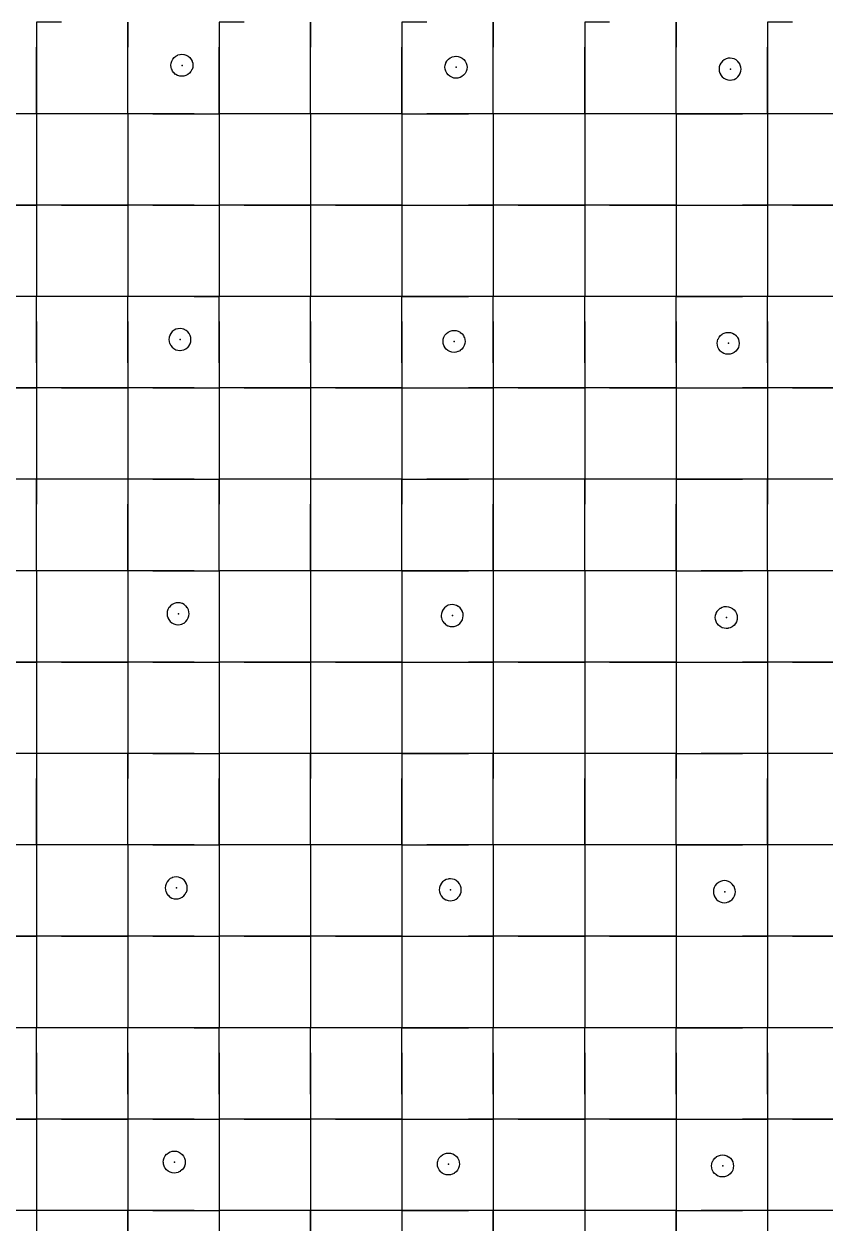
# Model space of a CAD drawing. Header units: metres. Extents: x 0 to 438, y -24 to 612.
# Drawn here: x 79.8 to 158.7, y 79.8 to 197.8 of the extents above; entities that cross this region are included whole.
import ezdxf

# ---------------------------------------------------------------- set-up
doc = ezdxf.new("R2010")
doc.units = ezdxf.units.M
doc.layers.add('LAYER_01_CUT', color=7, linetype='Continuous')
doc.layers.add('LAYER_04_GRID', color=7, linetype='Continuous')

msp = doc.modelspace()

# ---------------------------------------------------------------- linework, layer by layer
at = {"layer": 'LAYER_01_CUT'}
for points in [[(83.46, 198), (81, 198), (81, 191.46), (81, 189), (81, 182.46)], [(81, 198), (81, 195.54)], [(90, 191.46), (90, 198), (90, 195.54)], [(101.46, 198), (99, 198), (99, 191.46), (99, 189), (99, 182.46)], [(99, 198), (99, 195.54)], [(108, 191.46), (108, 198), (108, 195.54)], [(119.46, 198), (117, 198), (117, 191.46), (117, 189), (117, 182.46)], [(117, 198), (117, 195.54)], [(126, 191.46), (126, 198), (126, 195.54)], [(137.46, 198), (135, 198), (135, 191.46), (135, 189), (135, 182.46)], [(135, 198), (135, 195.54)], [(144, 191.46), (144, 198), (144, 195.54)], [(155.46, 198), (153, 198), (153, 191.46), (153, 189), (153, 182.46)], [(153, 198), (153, 195.54)], [(81, 189), (81, 195.54)], [(90, 189), (90, 195.54)], [(95.9, 192.85), (95.72, 192.76), (95.71, 192.75), (95.52, 192.7), (95.51, 192.7), (95.32, 192.68), (95.32, 192.68), (95.12, 192.7), (95.11, 192.7), (94.91, 192.76), (94.9, 192.76), (94.72, 192.86), (94.71, 192.87), (94.55, 193.01), (94.54, 193.01), (94.41, 193.18), (94.41, 193.18), (94.32, 193.37), (94.31, 193.38), (94.26, 193.57), (94.26, 193.58), (94.24, 193.76), (94.24, 193.77), (94.26, 193.97), (94.26, 193.98), (94.32, 194.17), (94.32, 194.18), (94.42, 194.37), (94.43, 194.37), (94.56, 194.54), (94.57, 194.54), (94.74, 194.67), (94.74, 194.68), (94.93, 194.77), (94.94, 194.78), (95.13, 194.83), (95.14, 194.83), (95.32, 194.85), (95.33, 194.85), (95.53, 194.83), (95.54, 194.83), (95.73, 194.77), (95.74, 194.76), (95.93, 194.66), (95.93, 194.66), (96.1, 194.52), (96.1, 194.52), (96.23, 194.35), (96.24, 194.34), (96.33, 194.16), (96.34, 194.15), (96.39, 193.96), (96.39, 193.95), (96.41, 193.76), (96.41, 193.76), (96.39, 193.56), (96.39, 193.55), (96.33, 193.35), (96.32, 193.34), (96.22, 193.16), (96.22, 193.15), (96.08, 192.99), (96.08, 192.98), (95.91, 192.85), (95.9, 192.85)], [(99, 189), (99, 195.54)], [(108, 189), (108, 195.54)], [(117, 189), (117, 195.54)], [(126, 189), (126, 195.54)], [(135, 189), (135, 195.54)], [(144, 189), (144, 195.54)], [(153, 189), (153, 195.54)], [(123.24, 194.16), (123.33, 193.97), (123.34, 193.96), (123.39, 193.77), (123.39, 193.76), (123.41, 193.58), (123.41, 193.57), (123.39, 193.37), (123.39, 193.36), (123.32, 193.17), (123.32, 193.16), (123.22, 192.97), (123.22, 192.97), (123.08, 192.8), (123.08, 192.8), (122.91, 192.67), (122.9, 192.66), (122.72, 192.57), (122.71, 192.57), (122.52, 192.51), (122.51, 192.51), (122.32, 192.49), (122.32, 192.49), (122.12, 192.51), (122.11, 192.51), (121.91, 192.58), (121.9, 192.58), (121.72, 192.68), (121.71, 192.68), (121.55, 192.82), (121.54, 192.82), (121.41, 192.99), (121.41, 193), (121.32, 193.18), (121.31, 193.19), (121.26, 193.38), (121.26, 193.39), (121.24, 193.58), (121.24, 193.58), (121.26, 193.78), (121.26, 193.79), (121.32, 193.99), (121.32, 194), (121.42, 194.18), (121.43, 194.19), (121.56, 194.35), (121.57, 194.36), (121.74, 194.49), (121.74, 194.49), (121.93, 194.58), (121.94, 194.59), (122.13, 194.64), (122.14, 194.64), (122.32, 194.66), (122.33, 194.66), (122.53, 194.64), (122.54, 194.64), (122.73, 194.58), (122.74, 194.58), (122.93, 194.48), (122.93, 194.47), (123.1, 194.34), (123.1, 194.33), (123.23, 194.16), (123.24, 194.16)], [(148.24, 193.39), (148.25, 193.2), (148.26, 193.2), (148.31, 193), (148.31, 193), (148.41, 192.81), (148.41, 192.8), (148.54, 192.64), (148.55, 192.63), (148.71, 192.5), (148.72, 192.49), (148.9, 192.39), (148.91, 192.39), (149.11, 192.33), (149.12, 192.33), (149.31, 192.31), (149.32, 192.31), (149.51, 192.32), (149.52, 192.33), (149.71, 192.38), (149.72, 192.38), (149.9, 192.48), (149.91, 192.48), (150.07, 192.61), (150.08, 192.62), (150.22, 192.78), (150.22, 192.79), (150.32, 192.97), (150.32, 192.98), (150.38, 193.18), (150.38, 193.18), (150.41, 193.38), (150.4, 193.39), (150.39, 193.58), (150.39, 193.59), (150.33, 193.78), (150.33, 193.78), (150.24, 193.97), (150.23, 193.98), (150.1, 194.14), (150.09, 194.15), (149.93, 194.29), (149.92, 194.29), (149.74, 194.39), (149.73, 194.39), (149.54, 194.45), (149.53, 194.45), (149.33, 194.47), (149.32, 194.47), (149.13, 194.46), (149.13, 194.46), (148.94, 194.4), (148.93, 194.4), (148.74, 194.31), (148.74, 194.3), (148.57, 194.17), (148.56, 194.16), (148.43, 194), (148.42, 193.99), (148.32, 193.81), (148.32, 193.8), (148.26, 193.6), (148.26, 193.6), (148.24, 193.4), (148.24, 193.39)], [(90, 189), (90, 191.46)], [(108, 189), (108, 191.46)], [(126, 189), (126, 191.46)], [(144, 189), (144, 191.46)], [(81, 189), (74.46, 189)], [(81, 189), (78.54, 189)], [(83.46, 189), (81, 189)], [(87.54, 189), (81, 189)], [(81, 189), (81, 186.54)], [(90, 189), (83.46, 189)], [(90, 189), (87.54, 189)], [(92.46, 189), (90, 189), (90, 182.46)], [(96.54, 189), (90, 189)], [(90, 189), (90, 186.54)], [(92.46, 189), (99, 189)], [(96.54, 189), (99, 189)], [(101.46, 189), (99, 189)], [(105.54, 189), (99, 189)], [(99, 189), (99, 186.54)], [(108, 189), (101.46, 189)], [(108, 189), (105.54, 189)], [(110.46, 189), (108, 189), (108, 182.46)], [(114.54, 189), (108, 189)], [(108, 189), (108, 186.54)], [(117, 189), (110.46, 189)], [(117, 189), (114.54, 189)], [(117, 189), (117, 186.54)], [(117, 189), (119.46, 189)], [(117, 189), (123.54, 189)], [(126, 189), (119.46, 189)], [(126, 189), (123.54, 189)], [(128.46, 189), (126, 189), (126, 182.46)], [(132.54, 189), (126, 189)], [(126, 189), (126, 186.54)], [(135, 189), (128.46, 189)], [(135, 189), (132.54, 189)], [(137.46, 189), (135, 189)], [(141.54, 189), (135, 189)], [(135, 189), (135, 186.54)], [(144, 189), (137.46, 189)], [(144, 189), (141.54, 189)], [(146.46, 189), (144, 189), (144, 182.46)], [(144, 189), (144, 186.54)], [(144, 189), (150.54, 189)], [(153, 189), (146.46, 189)], [(153, 189), (150.54, 189)], [(155.46, 189), (153, 189)], [(159.54, 189), (153, 189)], [(153, 189), (153, 186.54)], [(162, 189), (155.46, 189)], [(81, 186.54), (81, 180)], [(90, 186.54), (90, 180)], [(99, 186.54), (99, 180)], [(108, 186.54), (108, 180)], [(117, 186.54), (117, 180)], [(126, 186.54), (126, 180)], [(135, 186.54), (135, 180)], [(144, 186.54), (144, 180)], [(153, 186.54), (153, 180)], [(81, 182.46), (81, 180)], [(90, 182.46), (90, 180)], [(99, 182.46), (99, 180)], [(108, 182.46), (108, 180)], [(117, 182.46), (117, 180)], [(126, 182.46), (126, 180)], [(135, 182.46), (135, 180)], [(144, 182.46), (144, 180)], [(153, 182.46), (153, 180)], [(74.46, 180), (81, 180), (81, 173.46)], [(81, 180), (78.54, 180)], [(83.46, 180), (81, 180)], [(87.54, 180), (81, 180)], [(81, 180), (81, 177.54)], [(83.46, 180), (90, 180), (90, 173.46)], [(90, 180), (87.54, 180)], [(92.46, 180), (90, 180)], [(96.54, 180), (90, 180)], [(90, 180), (90, 177.54)], [(92.46, 180), (99, 180), (99, 173.46)], [(96.54, 180), (99, 180)], [(101.46, 180), (99, 180)], [(105.54, 180), (99, 180)], [(99, 180), (99, 177.54)], [(101.46, 180), (108, 180), (108, 173.46)], [(108, 180), (105.54, 180)], [(110.46, 180), (108, 180)], [(114.54, 180), (108, 180)], [(108, 180), (108, 177.54)], [(110.46, 180), (117, 180), (117, 173.46)], [(117, 180), (114.54, 180)], [(117, 180), (117, 177.54)], [(117, 180), (119.46, 180)], [(117, 180), (123.54, 180)], [(119.46, 180), (126, 180), (126, 173.46)], [(126, 180), (123.54, 180)], [(128.46, 180), (126, 180)], [(132.54, 180), (126, 180)], [(126, 180), (126, 177.54)], [(128.46, 180), (135, 180), (135, 173.46)], [(135, 180), (132.54, 180)], [(137.46, 180), (135, 180)], [(141.54, 180), (135, 180)], [(135, 180), (135, 177.54)], [(137.46, 180), (144, 180), (144, 173.46)], [(144, 180), (141.54, 180)], [(144, 180), (144, 177.54)], [(144, 180), (146.46, 180)], [(144, 180), (150.54, 180)], [(146.46, 180), (153, 180), (153, 173.46)], [(153, 180), (150.54, 180)], [(155.46, 180), (153, 180)], [(159.54, 180), (153, 180)], [(153, 180), (153, 177.54)], [(155.46, 180), (162, 180), (162, 173.46)], [(81, 177.54), (81, 171)], [(90, 177.54), (90, 171)], [(99, 177.54), (99, 171)], [(108, 177.54), (108, 171)], [(117, 177.54), (117, 171)], [(126, 177.54), (126, 171)], [(135, 177.54), (135, 171)], [(144, 177.54), (144, 171)], [(153, 177.54), (153, 171)], [(81, 173.46), (81, 171)], [(90, 173.46), (90, 171)], [(99, 173.46), (99, 171)], [(108, 173.46), (108, 171)], [(117, 173.46), (117, 171)], [(126, 173.46), (126, 171)], [(135, 173.46), (135, 171)], [(144, 173.46), (144, 171)], [(153, 173.46), (153, 171)], [(162, 171), (155.46, 171), (153, 171), (146.46, 171), (144, 171), (137.46, 171), (135, 171), (128.46, 171), (126, 171), (119.46, 171), (117, 171), (110.46, 171), (108, 171), (101.46, 171), (99, 171), (92.46, 171), (90, 171), (83.46, 171), (81, 171), (74.46, 171)], [(81, 171), (78.54, 171)], [(87.54, 171), (81, 171)], [(81, 164.46), (81, 171)], [(81, 168.54), (81, 171)], [(90, 171), (87.54, 171)], [(96.54, 171), (90, 171)], [(90, 164.46), (90, 171)], [(90, 168.54), (90, 171)], [(96.54, 171), (99, 171)], [(105.54, 171), (99, 171)], [(99, 164.46), (99, 171)], [(99, 168.54), (99, 171)], [(108, 171), (105.54, 171)], [(114.54, 171), (108, 171)], [(108, 164.46), (108, 171)], [(108, 168.54), (108, 171)], [(117, 171), (114.54, 171)], [(117, 164.46), (117, 171)], [(117, 168.54), (117, 171)], [(117, 171), (123.54, 171)], [(126, 171), (123.54, 171)], [(132.54, 171), (126, 171)], [(126, 164.46), (126, 171)], [(126, 168.54), (126, 171)], [(135, 171), (132.54, 171)], [(141.54, 171), (135, 171)], [(135, 164.46), (135, 171)], [(135, 168.54), (135, 171)], [(144, 171), (141.54, 171)], [(144, 164.46), (144, 171)], [(144, 168.54), (144, 171)], [(144, 171), (150.54, 171)], [(153, 171), (150.54, 171)], [(159.54, 171), (153, 171)], [(153, 164.46), (153, 171)], [(153, 168.54), (153, 171)], [(81, 168.54), (81, 162)], [(90, 168.54), (90, 162)], [(94.13, 166.37), (94.22, 166.18), (94.23, 166.18), (94.36, 166.01), (94.36, 166.01), (94.53, 165.87), (94.53, 165.87), (94.72, 165.76), (94.73, 165.76), (94.92, 165.7), (94.93, 165.7), (95.13, 165.68), (95.14, 165.68), (95.32, 165.7), (95.33, 165.7), (95.52, 165.75), (95.53, 165.76), (95.72, 165.85), (95.72, 165.85), (95.89, 165.98), (95.9, 165.99), (96.03, 166.15), (96.04, 166.16), (96.14, 166.35), (96.14, 166.35), (96.2, 166.55), (96.2, 166.56), (96.22, 166.76), (96.22, 166.76), (96.2, 166.95), (96.2, 166.96), (96.15, 167.15), (96.14, 167.16), (96.05, 167.34), (96.05, 167.35), (95.92, 167.52), (95.91, 167.52), (95.75, 167.66), (95.74, 167.66), (95.56, 167.76), (95.55, 167.77), (95.35, 167.83), (95.34, 167.83), (95.14, 167.85), (95.14, 167.85), (94.95, 167.83), (94.94, 167.83), (94.75, 167.78), (94.74, 167.77), (94.56, 167.68), (94.55, 167.67), (94.38, 167.54), (94.38, 167.54), (94.24, 167.37), (94.24, 167.37), (94.14, 167.18), (94.14, 167.17), (94.07, 166.98), (94.07, 166.97), (94.05, 166.77), (94.05, 166.76), (94.07, 166.58), (94.07, 166.57), (94.12, 166.38), (94.13, 166.37)], [(99, 168.54), (99, 162)], [(108, 168.54), (108, 162)], [(117, 168.54), (117, 162)], [(121.36, 165.82), (121.23, 165.99), (121.22, 166), (121.13, 166.18), (121.12, 166.19), (121.07, 166.38), (121.07, 166.39), (121.05, 166.58), (121.05, 166.59), (121.07, 166.78), (121.07, 166.79), (121.13, 166.99), (121.14, 167), (121.24, 167.18), (121.24, 167.19), (121.38, 167.35), (121.38, 167.36), (121.55, 167.49), (121.56, 167.49), (121.74, 167.59), (121.75, 167.59), (121.94, 167.64), (121.95, 167.64), (122.14, 167.66), (122.14, 167.66), (122.34, 167.64), (122.35, 167.64), (122.55, 167.58), (122.55, 167.58), (122.74, 167.48), (122.75, 167.47), (122.91, 167.34), (122.92, 167.33), (123.05, 167.16), (123.05, 167.16), (123.14, 166.97), (123.15, 166.96), (123.2, 166.77), (123.2, 166.76), (123.22, 166.58), (123.22, 166.57), (123.2, 166.37), (123.2, 166.36), (123.14, 166.17), (123.14, 166.16), (123.04, 165.97), (123.03, 165.97), (122.89, 165.81), (122.89, 165.8), (122.72, 165.67), (122.72, 165.66), (122.53, 165.57), (122.52, 165.57), (122.33, 165.51), (122.32, 165.51), (122.14, 165.49), (122.13, 165.49), (121.93, 165.51), (121.92, 165.52), (121.73, 165.58), (121.72, 165.58), (121.53, 165.68), (121.53, 165.68), (121.36, 165.82), (121.36, 165.82)], [(126, 168.54), (126, 162)], [(135, 168.54), (135, 162)], [(144, 168.54), (144, 162)], [(153, 168.54), (153, 162)], [(148.24, 166.99), (148.24, 167), (148.38, 167.16), (148.38, 167.17), (148.55, 167.3), (148.56, 167.31), (148.74, 167.4), (148.75, 167.4), (148.94, 167.46), (148.95, 167.46), (149.14, 167.47), (149.14, 167.47), (149.34, 167.45), (149.35, 167.45), (149.55, 167.39), (149.55, 167.39), (149.74, 167.29), (149.75, 167.29), (149.91, 167.15), (149.92, 167.14), (150.05, 166.98), (150.05, 166.97), (150.14, 166.79), (150.15, 166.78), (150.2, 166.59), (150.2, 166.58), (150.22, 166.39), (150.22, 166.38), (150.2, 166.19), (150.2, 166.18), (150.14, 165.98), (150.14, 165.97), (150.03, 165.79), (150.03, 165.78), (149.89, 165.62), (149.89, 165.61), (149.72, 165.48), (149.72, 165.48), (149.53, 165.38), (149.52, 165.38), (149.33, 165.33), (149.32, 165.32), (149.14, 165.31), (149.13, 165.31), (148.93, 165.33), (148.92, 165.33), (148.73, 165.39), (148.72, 165.39), (148.53, 165.49), (148.53, 165.5), (148.36, 165.63), (148.36, 165.64), (148.23, 165.8), (148.22, 165.81), (148.13, 166), (148.12, 166), (148.07, 166.2), (148.07, 166.2), (148.05, 166.39), (148.05, 166.4), (148.07, 166.6), (148.07, 166.61), (148.13, 166.8), (148.14, 166.81), (148.24, 166.99)], [(81, 164.46), (81, 162)], [(90, 164.46), (90, 162)], [(99, 164.46), (99, 162)], [(108, 164.46), (108, 162)], [(117, 164.46), (117, 162)], [(126, 164.46), (126, 162)], [(135, 164.46), (135, 162)], [(144, 164.46), (144, 162)], [(153, 164.46), (153, 162)], [(74.46, 162), (81, 162), (81, 155.46)], [(81, 162), (78.54, 162)], [(83.46, 162), (81, 162)], [(87.54, 162), (81, 162)], [(81, 162), (81, 159.54)], [(83.46, 162), (90, 162), (90, 155.46)], [(90, 162), (87.54, 162)], [(92.46, 162), (90, 162)], [(96.54, 162), (90, 162)], [(90, 162), (90, 159.54)], [(92.46, 162), (99, 162), (99, 155.46)], [(96.54, 162), (99, 162)], [(101.46, 162), (99, 162)], [(105.54, 162), (99, 162)], [(99, 162), (99, 159.54)], [(101.46, 162), (108, 162), (108, 155.46)], [(108, 162), (105.54, 162)], [(110.46, 162), (108, 162)], [(114.54, 162), (108, 162)], [(108, 162), (108, 159.54)], [(110.46, 162), (117, 162), (117, 155.46)], [(117, 162), (114.54, 162)], [(117, 162), (117, 159.54)], [(117, 162), (119.46, 162)], [(117, 162), (123.54, 162)], [(119.46, 162), (126, 162), (126, 155.46)], [(126, 162), (123.54, 162)], [(128.46, 162), (126, 162)], [(132.54, 162), (126, 162)], [(126, 162), (126, 159.54)], [(128.46, 162), (135, 162), (135, 155.46)], [(135, 162), (132.54, 162)], [(137.46, 162), (135, 162)], [(141.54, 162), (135, 162)], [(135, 162), (135, 159.54)], [(137.46, 162), (144, 162), (144, 155.46)], [(144, 162), (141.54, 162)], [(144, 162), (144, 159.54)], [(144, 162), (146.46, 162)], [(144, 162), (150.54, 162)], [(146.46, 162), (153, 162), (153, 155.46)], [(153, 162), (150.54, 162)], [(155.46, 162), (153, 162)], [(159.54, 162), (153, 162)], [(153, 162), (153, 159.54)], [(155.46, 162), (162, 162), (162, 155.46)], [(81, 159.54), (81, 153)], [(90, 159.54), (90, 153)], [(99, 159.54), (99, 153)], [(108, 159.54), (108, 153)], [(117, 159.54), (117, 153)], [(126, 159.54), (126, 153)], [(135, 159.54), (135, 153)], [(144, 159.54), (144, 153)], [(153, 159.54), (153, 153)], [(81, 155.46), (81, 153)], [(90, 155.46), (90, 153)], [(99, 155.46), (99, 153)], [(108, 155.46), (108, 153)], [(117, 155.46), (117, 153)], [(126, 155.46), (126, 153)], [(135, 155.46), (135, 153)], [(144, 155.46), (144, 153)], [(153, 155.46), (153, 153)], [(81, 153), (74.46, 153)], [(81, 153), (78.54, 153)], [(81, 146.46), (81, 153), (81, 150.54)], [(83.46, 153), (81, 153)], [(87.54, 153), (81, 153)], [(90, 153), (83.46, 153)], [(90, 153), (87.54, 153)], [(92.46, 153), (90, 153), (90, 146.46), (90, 144), (90, 137.46)], [(96.54, 153), (90, 153)], [(90, 153), (90, 150.54)], [(92.46, 153), (99, 153)], [(96.54, 153), (99, 153)], [(99, 146.46), (99, 153), (99, 150.54)], [(101.46, 153), (99, 153)], [(105.54, 153), (99, 153)], [(108, 153), (101.46, 153)], [(108, 153), (105.54, 153)], [(110.46, 153), (108, 153), (108, 146.46), (108, 144), (108, 137.46)], [(114.54, 153), (108, 153)], [(108, 153), (108, 150.54)], [(117, 153), (110.46, 153)], [(117, 153), (114.54, 153)], [(117, 146.46), (117, 153), (117, 150.54)], [(117, 153), (119.46, 153)], [(117, 153), (123.54, 153)], [(126, 153), (119.46, 153)], [(126, 153), (123.54, 153)], [(128.46, 153), (126, 153), (126, 146.46), (126, 144), (126, 137.46)], [(132.54, 153), (126, 153)], [(126, 153), (126, 150.54)], [(135, 153), (128.46, 153)], [(135, 153), (132.54, 153)], [(135, 146.46), (135, 153), (135, 150.54)], [(137.46, 153), (135, 153)], [(141.54, 153), (135, 153)], [(144, 153), (137.46, 153)], [(144, 153), (141.54, 153)], [(146.46, 153), (144, 153), (144, 146.46), (144, 144), (144, 137.46)], [(144, 153), (144, 150.54)], [(144, 153), (150.54, 153)], [(153, 153), (146.46, 153)], [(153, 153), (150.54, 153)], [(153, 146.46), (153, 153), (153, 150.54)], [(155.46, 153), (153, 153)], [(159.54, 153), (153, 153)], [(162, 153), (155.46, 153)], [(81, 144), (81, 150.54)], [(90, 144), (90, 150.54)], [(99, 144), (99, 150.54)], [(108, 144), (108, 150.54)], [(117, 144), (117, 150.54)], [(126, 144), (126, 150.54)], [(135, 144), (135, 150.54)], [(144, 144), (144, 150.54)], [(153, 144), (153, 150.54)], [(81, 144), (81, 146.46)], [(99, 144), (99, 146.46)], [(117, 144), (117, 146.46)], [(135, 144), (135, 146.46)], [(153, 144), (153, 146.46)], [(81, 144), (74.46, 144)], [(81, 144), (78.54, 144)], [(83.46, 144), (81, 144), (81, 137.46)], [(87.54, 144), (81, 144)], [(81, 144), (81, 141.54)], [(90, 144), (83.46, 144)], [(90, 144), (87.54, 144)], [(92.46, 144), (90, 144)], [(96.54, 144), (90, 144)], [(90, 144), (90, 141.54)], [(92.46, 144), (99, 144)], [(96.54, 144), (99, 144)], [(101.46, 144), (99, 144), (99, 137.46)], [(105.54, 144), (99, 144)], [(99, 144), (99, 141.54)], [(108, 144), (101.46, 144)], [(108, 144), (105.54, 144)], [(110.46, 144), (108, 144)], [(114.54, 144), (108, 144)], [(108, 144), (108, 141.54)], [(117, 144), (110.46, 144)], [(117, 144), (114.54, 144)], [(119.46, 144), (117, 144), (117, 137.46)], [(117, 144), (117, 141.54)], [(117, 144), (123.54, 144)], [(126, 144), (119.46, 144)], [(126, 144), (123.54, 144)], [(128.46, 144), (126, 144)], [(132.54, 144), (126, 144)], [(126, 144), (126, 141.54)], [(135, 144), (128.46, 144)], [(135, 144), (132.54, 144)], [(137.46, 144), (135, 144), (135, 137.46)], [(141.54, 144), (135, 144)], [(135, 144), (135, 141.54)], [(144, 144), (137.46, 144)], [(144, 144), (141.54, 144)], [(144, 144), (144, 141.54)], [(144, 144), (146.46, 144)], [(144, 144), (150.54, 144)], [(153, 144), (146.46, 144)], [(153, 144), (150.54, 144)], [(155.46, 144), (153, 144), (153, 137.46)], [(159.54, 144), (153, 144)], [(153, 144), (153, 141.54)], [(162, 144), (155.46, 144)], [(81, 141.54), (81, 135)], [(90, 141.54), (90, 135)], [(94.94, 138.68), (94.95, 138.68), (95.14, 138.7), (95.15, 138.7), (95.34, 138.75), (95.34, 138.76), (95.53, 138.85), (95.54, 138.85), (95.7, 138.99), (95.71, 138.99), (95.85, 139.15), (95.85, 139.16), (95.95, 139.35), (95.95, 139.35), (96.01, 139.55), (96.01, 139.56), (96.03, 139.76), (96.03, 139.76), (96.02, 139.95), (96.02, 139.96), (95.96, 140.15), (95.96, 140.16), (95.87, 140.34), (95.86, 140.35), (95.73, 140.52), (95.72, 140.52), (95.56, 140.66), (95.55, 140.66), (95.37, 140.76), (95.36, 140.77), (95.16, 140.83), (95.16, 140.83), (94.96, 140.85), (94.95, 140.85), (94.76, 140.83), (94.76, 140.83), (94.56, 140.78), (94.56, 140.77), (94.37, 140.68), (94.36, 140.67), (94.2, 140.54), (94.19, 140.54), (94.06, 140.38), (94.05, 140.37), (93.95, 140.18), (93.95, 140.18), (93.89, 139.98), (93.89, 139.97), (93.87, 139.77), (93.87, 139.76), (93.88, 139.58), (93.89, 139.57), (93.94, 139.38), (93.94, 139.37), (94.04, 139.19), (94.04, 139.18), (94.17, 139.01), (94.18, 139.01), (94.34, 138.87), (94.35, 138.87), (94.53, 138.77), (94.54, 138.76), (94.74, 138.7), (94.74, 138.7), (94.94, 138.68)], [(99, 141.54), (99, 135)], [(108, 141.54), (108, 135)], [(117, 141.54), (117, 135)], [(120.94, 139.18), (121.03, 139), (121.04, 138.99), (121.17, 138.83), (121.18, 138.82), (121.34, 138.68), (121.35, 138.68), (121.53, 138.58), (121.54, 138.58), (121.74, 138.52), (121.74, 138.52), (121.94, 138.49), (121.95, 138.5), (122.14, 138.51), (122.15, 138.51), (122.34, 138.57), (122.34, 138.57), (122.53, 138.66), (122.54, 138.67), (122.7, 138.8), (122.71, 138.81), (122.84, 138.97), (122.85, 138.98), (122.95, 139.16), (122.95, 139.17), (123.01, 139.36), (123.01, 139.37), (123.03, 139.57), (123.03, 139.58), (123.02, 139.77), (123.02, 139.77), (122.96, 139.96), (122.96, 139.97), (122.87, 140.16), (122.86, 140.16), (122.73, 140.33), (122.72, 140.34), (122.56, 140.47), (122.55, 140.48), (122.37, 140.58), (122.36, 140.58), (122.16, 140.64), (122.16, 140.64), (121.96, 140.66), (121.95, 140.66), (121.76, 140.65), (121.75, 140.64), (121.56, 140.59), (121.56, 140.59), (121.37, 140.49), (121.36, 140.49), (121.2, 140.36), (121.19, 140.35), (121.06, 140.19), (121.05, 140.18), (120.95, 140), (120.95, 139.99), (120.89, 139.79), (120.89, 139.78), (120.87, 139.59), (120.87, 139.58), (120.88, 139.39), (120.89, 139.38), (120.94, 139.19), (120.94, 139.18)], [(126, 141.54), (126, 135)], [(135, 141.54), (135, 135)], [(144, 141.54), (144, 135)], [(153, 141.54), (153, 135)], [(149.72, 140.15), (149.73, 140.14), (149.86, 139.98), (149.86, 139.97), (149.96, 139.79), (149.96, 139.78), (150.01, 139.59), (150.02, 139.58), (150.03, 139.39), (150.03, 139.38), (150.01, 139.19), (150.01, 139.18), (149.95, 138.98), (149.95, 138.97), (149.85, 138.79), (149.84, 138.78), (149.71, 138.62), (149.7, 138.61), (149.54, 138.48), (149.53, 138.48), (149.34, 138.38), (149.34, 138.38), (149.14, 138.33), (149.14, 138.32), (148.95, 138.31), (148.94, 138.31), (148.74, 138.33), (148.73, 138.33), (148.54, 138.39), (148.53, 138.39), (148.35, 138.49), (148.34, 138.5), (148.18, 138.63), (148.17, 138.64), (148.04, 138.81), (148.03, 138.81), (147.94, 139), (147.94, 139), (147.88, 139.2), (147.88, 139.2), (147.87, 139.39), (147.87, 139.4), (147.89, 139.6), (147.89, 139.61), (147.95, 139.8), (147.95, 139.81), (148.05, 139.99), (148.05, 140), (148.19, 140.16), (148.2, 140.17), (148.36, 140.3), (148.37, 140.31), (148.55, 140.4), (148.56, 140.4), (148.75, 140.46), (148.76, 140.46), (148.95, 140.47), (148.96, 140.48), (149.16, 140.45), (149.16, 140.45), (149.36, 140.39), (149.37, 140.39), (149.55, 140.29), (149.56, 140.29), (149.72, 140.15)], [(81, 137.46), (81, 135)], [(90, 137.46), (90, 135)], [(99, 137.46), (99, 135)], [(108, 137.46), (108, 135)], [(117, 137.46), (117, 135)], [(126, 137.46), (126, 135)], [(135, 137.46), (135, 135)], [(144, 137.46), (144, 135)], [(153, 137.46), (153, 135)], [(74.46, 135), (81, 135), (81, 128.46)], [(81, 135), (78.54, 135)], [(83.46, 135), (81, 135)], [(87.54, 135), (81, 135)], [(81, 135), (81, 132.54)], [(83.46, 135), (90, 135), (90, 128.46)], [(90, 135), (87.54, 135)], [(92.46, 135), (90, 135)], [(96.54, 135), (90, 135)], [(90, 135), (90, 132.54)], [(92.46, 135), (99, 135), (99, 128.46)], [(96.54, 135), (99, 135)], [(101.46, 135), (99, 135)], [(105.54, 135), (99, 135)], [(99, 135), (99, 132.54)], [(101.46, 135), (108, 135), (108, 128.46)], [(108, 135), (105.54, 135)], [(110.46, 135), (108, 135)], [(114.54, 135), (108, 135)], [(108, 135), (108, 132.54)], [(110.46, 135), (117, 135), (117, 128.46)], [(117, 135), (114.54, 135)], [(117, 135), (117, 132.54)], [(117, 135), (119.46, 135)], [(117, 135), (123.54, 135)], [(119.46, 135), (126, 135), (126, 128.46)], [(126, 135), (123.54, 135)], [(128.46, 135), (126, 135)], [(132.54, 135), (126, 135)], [(126, 135), (126, 132.54)], [(128.46, 135), (135, 135), (135, 128.46)], [(135, 135), (132.54, 135)], [(137.46, 135), (135, 135)], [(141.54, 135), (135, 135)], [(135, 135), (135, 132.54)], [(137.46, 135), (144, 135), (144, 128.46)], [(144, 135), (141.54, 135)], [(144, 135), (144, 132.54)], [(144, 135), (146.46, 135)], [(144, 135), (150.54, 135)], [(146.46, 135), (153, 135), (153, 128.46)], [(153, 135), (150.54, 135)], [(155.46, 135), (153, 135)], [(159.54, 135), (153, 135)], [(153, 135), (153, 132.54)], [(155.46, 135), (162, 135), (162, 128.46)], [(81, 132.54), (81, 126)], [(90, 132.54), (90, 126)], [(99, 132.54), (99, 126)], [(108, 132.54), (108, 126)], [(117, 132.54), (117, 126)], [(126, 132.54), (126, 126)], [(135, 132.54), (135, 126)], [(144, 132.54), (144, 126)], [(153, 132.54), (153, 126)], [(81, 128.46), (81, 126)], [(90, 128.46), (90, 126)], [(99, 128.46), (99, 126)], [(108, 128.46), (108, 126)], [(117, 128.46), (117, 126)], [(126, 128.46), (126, 126)], [(135, 128.46), (135, 126)], [(144, 128.46), (144, 126)], [(153, 128.46), (153, 126)], [(81, 126), (74.46, 126)], [(81, 126), (78.54, 126)], [(83.46, 126), (81, 126), (81, 119.46), (81, 117), (81, 110.46)], [(87.54, 126), (81, 126)], [(81, 126), (81, 123.54)], [(90, 126), (83.46, 126)], [(90, 126), (87.54, 126)], [(90, 119.46), (90, 126), (90, 123.54)], [(92.46, 126), (90, 126)], [(96.54, 126), (90, 126)], [(92.46, 126), (99, 126)], [(96.54, 126), (99, 126)], [(101.46, 126), (99, 126), (99, 119.46), (99, 117), (99, 110.46)], [(105.54, 126), (99, 126)], [(99, 126), (99, 123.54)], [(108, 126), (101.46, 126)], [(108, 126), (105.54, 126)], [(108, 119.46), (108, 126), (108, 123.54)], [(110.46, 126), (108, 126)], [(114.54, 126), (108, 126)], [(117, 126), (110.46, 126)], [(117, 126), (114.54, 126)], [(119.46, 126), (117, 126), (117, 119.46), (117, 117), (117, 110.46)], [(117, 126), (117, 123.54)], [(117, 126), (123.54, 126)], [(126, 126), (119.46, 126)], [(126, 126), (123.54, 126)], [(126, 119.46), (126, 126), (126, 123.54)], [(128.46, 126), (126, 126)], [(132.54, 126), (126, 126)], [(135, 126), (128.46, 126)], [(135, 126), (132.54, 126)], [(137.46, 126), (135, 126), (135, 119.46), (135, 117), (135, 110.46)], [(141.54, 126), (135, 126)], [(135, 126), (135, 123.54)], [(144, 126), (137.46, 126)], [(144, 126), (141.54, 126)], [(144, 119.46), (144, 126), (144, 123.54)], [(144, 126), (146.46, 126)], [(144, 126), (150.54, 126)], [(153, 126), (146.46, 126)], [(153, 126), (150.54, 126)], [(155.46, 126), (153, 126), (153, 119.46), (153, 117), (153, 110.46)], [(159.54, 126), (153, 126)], [(153, 126), (153, 123.54)], [(162, 126), (155.46, 126)], [(81, 117), (81, 123.54)], [(90, 117), (90, 123.54)], [(99, 117), (99, 123.54)], [(108, 117), (108, 123.54)], [(117, 117), (117, 123.54)], [(126, 117), (126, 123.54)], [(135, 117), (135, 123.54)], [(144, 117), (144, 123.54)], [(153, 117), (153, 123.54)], [(90, 117), (90, 119.46)], [(108, 117), (108, 119.46)], [(126, 117), (126, 119.46)], [(144, 117), (144, 119.46)], [(81, 117), (74.46, 117)], [(81, 117), (78.54, 117)], [(83.46, 117), (81, 117)], [(87.54, 117), (81, 117)], [(81, 117), (81, 114.54)], [(90, 117), (83.46, 117)], [(90, 117), (87.54, 117)], [(92.46, 117), (90, 117), (90, 110.46)], [(96.54, 117), (90, 117)], [(90, 117), (90, 114.54)], [(92.46, 117), (99, 117)], [(96.54, 117), (99, 117)], [(101.46, 117), (99, 117)], [(105.54, 117), (99, 117)], [(99, 117), (99, 114.54)], [(108, 117), (101.46, 117)], [(108, 117), (105.54, 117)], [(110.46, 117), (108, 117), (108, 110.46)], [(114.54, 117), (108, 117)], [(108, 117), (108, 114.54)], [(117, 117), (110.46, 117)], [(117, 117), (114.54, 117)], [(117, 117), (117, 114.54)], [(117, 117), (119.46, 117)], [(117, 117), (123.54, 117)], [(126, 117), (119.46, 117)], [(126, 117), (123.54, 117)], [(128.46, 117), (126, 117), (126, 110.46)], [(132.54, 117), (126, 117)], [(126, 117), (126, 114.54)], [(135, 117), (128.46, 117)], [(135, 117), (132.54, 117)], [(137.46, 117), (135, 117)], [(141.54, 117), (135, 117)], [(135, 117), (135, 114.54)], [(144, 117), (137.46, 117)], [(144, 117), (141.54, 117)], [(146.46, 117), (144, 117), (144, 110.46)], [(144, 117), (144, 114.54)], [(144, 117), (150.54, 117)], [(153, 117), (146.46, 117)], [(153, 117), (150.54, 117)], [(155.46, 117), (153, 117)], [(159.54, 117), (153, 117)], [(153, 117), (153, 114.54)], [(162, 117), (155.46, 117)], [(81, 114.54), (81, 108)], [(90, 114.54), (90, 108)], [(99, 114.54), (99, 108)], [(108, 114.54), (108, 108)], [(117, 114.54), (117, 108)], [(126, 114.54), (126, 108)], [(135, 114.54), (135, 108)], [(144, 114.54), (144, 108)], [(153, 114.54), (153, 108)], [(94.18, 113.68), (94.01, 113.54), (94.01, 113.54), (93.87, 113.38), (93.86, 113.37), (93.76, 113.18), (93.76, 113.18), (93.7, 112.98), (93.7, 112.97), (93.68, 112.77), (93.68, 112.77), (93.7, 112.58), (93.7, 112.57), (93.75, 112.38), (93.76, 112.37), (93.85, 112.19), (93.85, 112.18), (93.98, 112.01), (93.99, 112.01), (94.15, 111.87), (94.16, 111.87), (94.35, 111.77), (94.35, 111.76), (94.55, 111.7), (94.56, 111.7), (94.76, 111.68), (94.76, 111.68), (94.95, 111.7), (94.96, 111.7), (95.15, 111.75), (95.16, 111.76), (95.34, 111.85), (95.35, 111.86), (95.52, 111.99), (95.52, 111.99), (95.66, 112.15), (95.66, 112.16), (95.76, 112.35), (95.77, 112.35), (95.83, 112.55), (95.83, 112.56), (95.85, 112.76), (95.85, 112.77), (95.83, 112.95), (95.83, 112.96), (95.78, 113.15), (95.77, 113.16), (95.68, 113.34), (95.67, 113.35), (95.54, 113.52), (95.54, 113.52), (95.37, 113.66), (95.37, 113.66), (95.18, 113.76), (95.17, 113.77), (94.98, 113.83), (94.97, 113.83), (94.77, 113.85), (94.76, 113.85), (94.58, 113.83), (94.57, 113.83), (94.38, 113.78), (94.37, 113.77), (94.18, 113.68), (94.18, 113.68)], [(121.96, 111.51), (122.15, 111.57), (122.16, 111.57), (122.34, 111.66), (122.35, 111.67), (122.52, 111.8), (122.52, 111.81), (122.66, 111.97), (122.66, 111.98), (122.76, 112.16), (122.77, 112.17), (122.83, 112.36), (122.83, 112.37), (122.85, 112.57), (122.85, 112.58), (122.83, 112.77), (122.83, 112.77), (122.78, 112.97), (122.77, 112.97), (122.68, 113.16), (122.67, 113.17), (122.54, 113.33), (122.54, 113.34), (122.37, 113.47), (122.37, 113.48), (122.18, 113.58), (122.17, 113.58), (121.98, 113.64), (121.97, 113.64), (121.77, 113.66), (121.76, 113.66), (121.58, 113.65), (121.57, 113.64), (121.38, 113.59), (121.37, 113.59), (121.18, 113.49), (121.18, 113.49), (121.01, 113.36), (121, 113.35), (120.87, 113.19), (120.86, 113.18), (120.76, 113), (120.76, 112.99), (120.7, 112.79), (120.7, 112.78), (120.68, 112.59), (120.68, 112.58), (120.7, 112.39), (120.7, 112.38), (120.75, 112.19), (120.76, 112.18), (120.85, 112), (120.85, 111.99), (120.98, 111.83), (120.99, 111.82), (121.15, 111.68), (121.16, 111.68), (121.34, 111.58), (121.35, 111.58), (121.55, 111.52), (121.56, 111.52), (121.76, 111.5), (121.76, 111.5), (121.95, 111.51), (121.96, 111.51)], [(147.76, 112.81), (147.76, 112.8), (147.7, 112.61), (147.7, 112.6), (147.68, 112.4), (147.68, 112.39), (147.7, 112.21), (147.7, 112.2), (147.75, 112.01), (147.75, 112), (147.85, 111.81), (147.85, 111.81), (147.98, 111.64), (147.99, 111.63), (148.15, 111.5), (148.16, 111.49), (148.34, 111.39), (148.35, 111.39), (148.55, 111.33), (148.56, 111.33), (148.76, 111.31), (148.76, 111.31), (148.95, 111.33), (148.96, 111.33), (149.15, 111.38), (149.16, 111.38), (149.34, 111.48), (149.35, 111.48), (149.52, 111.61), (149.52, 111.62), (149.66, 111.78), (149.66, 111.79), (149.76, 111.97), (149.76, 111.98), (149.82, 112.18), (149.83, 112.19), (149.85, 112.38), (149.85, 112.39), (149.83, 112.58), (149.83, 112.59), (149.77, 112.78), (149.77, 112.79), (149.68, 112.97), (149.67, 112.98), (149.54, 113.15), (149.54, 113.15), (149.37, 113.29), (149.37, 113.29), (149.18, 113.39), (149.17, 113.39), (148.98, 113.45), (148.97, 113.46), (148.77, 113.48), (148.76, 113.48), (148.58, 113.46), (148.57, 113.46), (148.38, 113.4), (148.37, 113.4), (148.18, 113.31), (148.18, 113.3), (148.01, 113.17), (148, 113.16), (147.87, 113), (147.86, 113), (147.76, 112.81)], [(81, 110.46), (81, 108)], [(90, 110.46), (90, 108)], [(99, 110.46), (99, 108)], [(108, 110.46), (108, 108)], [(117, 110.46), (117, 108)], [(126, 110.46), (126, 108)], [(135, 110.46), (135, 108)], [(144, 110.46), (144, 108)], [(153, 110.46), (153, 108)], [(74.46, 108), (81, 108), (81, 101.46)], [(81, 108), (78.54, 108)], [(83.46, 108), (81, 108)], [(87.54, 108), (81, 108)], [(81, 108), (81, 105.54)], [(83.46, 108), (90, 108), (90, 101.46)], [(90, 108), (87.54, 108)], [(92.46, 108), (90, 108)], [(96.54, 108), (90, 108)], [(90, 108), (90, 105.54)], [(92.46, 108), (99, 108), (99, 101.46)], [(96.54, 108), (99, 108)], [(101.46, 108), (99, 108)], [(105.54, 108), (99, 108)], [(99, 108), (99, 105.54)], [(101.46, 108), (108, 108), (108, 101.46)], [(108, 108), (105.54, 108)], [(110.46, 108), (108, 108)], [(114.54, 108), (108, 108)], [(108, 108), (108, 105.54)], [(110.46, 108), (117, 108), (117, 101.46)], [(117, 108), (114.54, 108)], [(117, 108), (117, 105.54)], [(117, 108), (119.46, 108)], [(117, 108), (123.54, 108)], [(119.46, 108), (126, 108), (126, 101.46)], [(126, 108), (123.54, 108)], [(128.46, 108), (126, 108)], [(132.54, 108), (126, 108)], [(126, 108), (126, 105.54)], [(128.46, 108), (135, 108), (135, 101.46)], [(135, 108), (132.54, 108)], [(137.46, 108), (135, 108)], [(141.54, 108), (135, 108)], [(135, 108), (135, 105.54)], [(137.46, 108), (144, 108), (144, 101.46)], [(144, 108), (141.54, 108)], [(144, 108), (144, 105.54)], [(144, 108), (146.46, 108)], [(144, 108), (150.54, 108)], [(146.46, 108), (153, 108), (153, 101.46)], [(153, 108), (150.54, 108)], [(155.46, 108), (153, 108)], [(159.54, 108), (153, 108)], [(153, 108), (153, 105.54)], [(155.46, 108), (162, 108), (162, 101.46)], [(81, 105.54), (81, 99)], [(90, 105.54), (90, 99)], [(99, 105.54), (99, 99)], [(108, 105.54), (108, 99)], [(117, 105.54), (117, 99)], [(126, 105.54), (126, 99)], [(135, 105.54), (135, 99)], [(144, 105.54), (144, 99)], [(153, 105.54), (153, 99)], [(81, 101.46), (81, 99)], [(90, 101.46), (90, 99)], [(99, 101.46), (99, 99)], [(108, 101.46), (108, 99)], [(117, 101.46), (117, 99)], [(126, 101.46), (126, 99)], [(135, 101.46), (135, 99)], [(144, 101.46), (144, 99)], [(153, 101.46), (153, 99)], [(162, 99), (155.46, 99), (153, 99), (146.46, 99), (144, 99), (137.46, 99), (135, 99), (128.46, 99), (126, 99), (119.46, 99), (117, 99), (110.46, 99), (108, 99), (101.46, 99), (99, 99), (92.46, 99), (90, 99), (83.46, 99), (81, 99), (74.46, 99)], [(81, 99), (78.54, 99)], [(87.54, 99), (81, 99)], [(81, 92.46), (81, 99)], [(81, 96.54), (81, 99)], [(90, 99), (87.54, 99)], [(96.54, 99), (90, 99)], [(90, 92.46), (90, 99)], [(90, 96.54), (90, 99)], [(96.54, 99), (99, 99)], [(105.54, 99), (99, 99)], [(99, 92.46), (99, 99)], [(99, 96.54), (99, 99)], [(108, 99), (105.54, 99)], [(114.54, 99), (108, 99)], [(108, 92.46), (108, 99)], [(108, 96.54), (108, 99)], [(117, 99), (114.54, 99)], [(117, 92.46), (117, 99)], [(117, 96.54), (117, 99)], [(117, 99), (123.54, 99)], [(126, 99), (123.54, 99)], [(132.54, 99), (126, 99)], [(126, 92.46), (126, 99)], [(126, 96.54), (126, 99)], [(135, 99), (132.54, 99)], [(141.54, 99), (135, 99)], [(135, 92.46), (135, 99)], [(135, 96.54), (135, 99)], [(144, 99), (141.54, 99)], [(144, 92.46), (144, 99)], [(144, 96.54), (144, 99)], [(144, 99), (150.54, 99)], [(153, 99), (150.54, 99)], [(159.54, 99), (153, 99)], [(153, 92.46), (153, 99)], [(153, 96.54), (153, 99)], [(81, 96.54), (81, 90)], [(90, 96.54), (90, 90)], [(99, 96.54), (99, 90)], [(108, 96.54), (108, 90)], [(117, 96.54), (117, 90)], [(126, 96.54), (126, 90)], [(135, 96.54), (135, 90)], [(144, 96.54), (144, 90)], [(153, 96.54), (153, 90)], [(81, 92.46), (81, 90)], [(90, 92.46), (90, 90)], [(99, 92.46), (99, 90)], [(108, 92.46), (108, 90)], [(117, 92.46), (117, 90)], [(126, 92.46), (126, 90)], [(135, 92.46), (135, 90)], [(144, 92.46), (144, 90)], [(153, 92.46), (153, 90)], [(74.46, 90), (81, 90), (81, 83.46)], [(81, 90), (78.54, 90)], [(83.46, 90), (81, 90)], [(87.54, 90), (81, 90)], [(81, 90), (81, 87.54)], [(83.46, 90), (90, 90), (90, 83.46)], [(90, 90), (87.54, 90)], [(92.46, 90), (90, 90)], [(96.54, 90), (90, 90)], [(90, 90), (90, 87.54)], [(92.46, 90), (99, 90), (99, 83.46)], [(96.54, 90), (99, 90)], [(101.46, 90), (99, 90)], [(105.54, 90), (99, 90)], [(99, 90), (99, 87.54)], [(101.46, 90), (108, 90), (108, 83.46)], [(108, 90), (105.54, 90)], [(110.46, 90), (108, 90)], [(114.54, 90), (108, 90)], [(108, 90), (108, 87.54)], [(110.46, 90), (117, 90), (117, 83.46)], [(117, 90), (114.54, 90)], [(117, 90), (117, 87.54)], [(117, 90), (119.46, 90)], [(117, 90), (123.54, 90)], [(119.46, 90), (126, 90), (126, 83.46)], [(126, 90), (123.54, 90)], [(128.46, 90), (126, 90)], [(132.54, 90), (126, 90)], [(126, 90), (126, 87.54)], [(128.46, 90), (135, 90), (135, 83.46)], [(135, 90), (132.54, 90)], [(137.46, 90), (135, 90)], [(141.54, 90), (135, 90)], [(135, 90), (135, 87.54)], [(137.46, 90), (144, 90), (144, 83.46)], [(144, 90), (141.54, 90)], [(144, 90), (144, 87.54)], [(144, 90), (146.46, 90)], [(144, 90), (150.54, 90)], [(146.46, 90), (153, 90), (153, 83.46)], [(153, 90), (150.54, 90)], [(155.46, 90), (153, 90)], [(159.54, 90), (153, 90)], [(153, 90), (153, 87.54)], [(155.46, 90), (162, 90), (162, 83.46)], [(81, 87.54), (81, 81)], [(90, 87.54), (90, 81)], [(99, 87.54), (99, 81)], [(108, 87.54), (108, 81)], [(117, 87.54), (117, 81)], [(126, 87.54), (126, 81)], [(135, 87.54), (135, 81)], [(144, 87.54), (144, 81)], [(153, 87.54), (153, 81)], [(95.18, 86.66), (95.19, 86.66), (95.35, 86.52), (95.36, 86.52), (95.49, 86.35), (95.49, 86.35), (95.59, 86.16), (95.59, 86.15), (95.64, 85.96), (95.65, 85.95), (95.66, 85.77), (95.66, 85.76), (95.64, 85.56), (95.64, 85.55), (95.58, 85.36), (95.58, 85.35), (95.48, 85.16), (95.47, 85.16), (95.34, 84.99), (95.33, 84.99), (95.16, 84.86), (95.16, 84.85), (94.97, 84.76), (94.96, 84.75), (94.77, 84.7), (94.77, 84.7), (94.58, 84.68), (94.57, 84.68), (94.37, 84.7), (94.36, 84.7), (94.17, 84.76), (94.16, 84.77), (93.97, 84.87), (93.97, 84.87), (93.81, 85.01), (93.8, 85.01), (93.67, 85.18), (93.66, 85.19), (93.57, 85.37), (93.57, 85.38), (93.51, 85.57), (93.51, 85.58), (93.5, 85.77), (93.49, 85.77), (93.52, 85.97), (93.52, 85.98), (93.58, 86.18), (93.58, 86.18), (93.68, 86.37), (93.68, 86.38), (93.82, 86.54), (93.83, 86.55), (93.99, 86.68), (94, 86.68), (94.18, 86.77), (94.19, 86.78), (94.38, 86.83), (94.39, 86.83), (94.58, 86.85), (94.59, 86.85), (94.78, 86.83), (94.79, 86.83), (94.99, 86.77), (95, 86.77), (95.18, 86.66)], [(122.66, 85.58), (122.66, 85.57), (122.64, 85.37), (122.64, 85.37), (122.58, 85.17), (122.58, 85.16), (122.48, 84.98), (122.47, 84.97), (122.34, 84.81), (122.33, 84.8), (122.16, 84.67), (122.16, 84.66), (121.97, 84.57), (121.96, 84.57), (121.77, 84.51), (121.76, 84.51), (121.58, 84.5), (121.57, 84.5), (121.37, 84.52), (121.36, 84.52), (121.17, 84.58), (121.16, 84.58), (120.97, 84.68), (120.97, 84.68), (120.8, 84.82), (120.8, 84.83), (120.67, 84.99), (120.66, 85), (120.57, 85.19), (120.57, 85.19), (120.51, 85.38), (120.51, 85.39), (120.49, 85.58), (120.49, 85.59), (120.51, 85.79), (120.52, 85.79), (120.58, 85.99), (120.58, 86), (120.68, 86.18), (120.68, 86.19), (120.82, 86.35), (120.82, 86.36), (120.99, 86.49), (121, 86.49), (121.18, 86.59), (121.19, 86.59), (121.38, 86.64), (121.39, 86.65), (121.58, 86.66), (121.58, 86.66), (121.78, 86.64), (121.79, 86.64), (121.99, 86.58), (122, 86.58), (122.18, 86.48), (122.19, 86.47), (122.35, 86.34), (122.36, 86.33), (122.49, 86.17), (122.49, 86.16), (122.59, 85.97), (122.59, 85.97), (122.64, 85.77), (122.64, 85.77), (122.66, 85.58)], [(148.99, 86.39), (149.18, 86.29), (149.19, 86.29), (149.35, 86.15), (149.36, 86.15), (149.49, 85.98), (149.49, 85.97), (149.58, 85.79), (149.59, 85.78), (149.64, 85.59), (149.64, 85.58), (149.66, 85.39), (149.66, 85.39), (149.64, 85.19), (149.64, 85.18), (149.58, 84.98), (149.58, 84.97), (149.48, 84.79), (149.47, 84.78), (149.33, 84.62), (149.33, 84.61), (149.16, 84.48), (149.16, 84.48), (148.97, 84.39), (148.96, 84.38), (148.77, 84.33), (148.76, 84.33), (148.58, 84.31), (148.57, 84.31), (148.37, 84.33), (148.36, 84.33), (148.17, 84.39), (148.16, 84.39), (147.97, 84.49), (147.97, 84.5), (147.8, 84.63), (147.8, 84.64), (147.67, 84.81), (147.66, 84.81), (147.57, 85), (147.56, 85.01), (147.51, 85.2), (147.51, 85.21), (147.49, 85.39), (147.49, 85.4), (147.51, 85.6), (147.51, 85.61), (147.57, 85.8), (147.58, 85.81), (147.68, 86), (147.68, 86), (147.82, 86.17), (147.82, 86.17), (147.99, 86.3), (148, 86.31), (148.18, 86.4), (148.19, 86.4), (148.38, 86.46), (148.39, 86.46), (148.58, 86.48), (148.58, 86.48), (148.78, 86.46), (148.79, 86.45), (148.99, 86.39), (148.99, 86.39)], [(81, 83.46), (81, 81)], [(90, 83.46), (90, 81)], [(99, 83.46), (99, 81)], [(108, 83.46), (108, 81)], [(117, 83.46), (117, 81)], [(126, 83.46), (126, 81)], [(135, 83.46), (135, 81)], [(144, 83.46), (144, 81)], [(153, 83.46), (153, 81)], [(81, 81), (74.46, 81)], [(81, 81), (78.54, 81)], [(83.46, 81), (81, 81), (81, 74.46), (81, 72), (81, 65.46)], [(87.54, 81), (81, 81)], [(81, 81), (81, 78.54)], [(90, 81), (83.46, 81)], [(90, 81), (87.54, 81)], [(90, 74.46), (90, 81), (90, 78.54)], [(92.46, 81), (90, 81)], [(96.54, 81), (90, 81)], [(92.46, 81), (99, 81)], [(96.54, 81), (99, 81)], [(101.46, 81), (99, 81), (99, 74.46), (99, 72), (99, 65.46)], [(105.54, 81), (99, 81)], [(99, 81), (99, 78.54)], [(108, 81), (101.46, 81)], [(108, 81), (105.54, 81)], [(108, 74.46), (108, 81), (108, 78.54)], [(110.46, 81), (108, 81)], [(114.54, 81), (108, 81)], [(117, 81), (110.46, 81)], [(117, 81), (114.54, 81)], [(119.46, 81), (117, 81), (117, 74.46), (117, 72), (117, 65.46)], [(117, 81), (117, 78.54)], [(117, 81), (123.54, 81)], [(126, 81), (119.46, 81)], [(126, 81), (123.54, 81)], [(126, 74.46), (126, 81), (126, 78.54)], [(128.46, 81), (126, 81)], [(132.54, 81), (126, 81)], [(135, 81), (128.46, 81)], [(135, 81), (132.54, 81)], [(137.46, 81), (135, 81), (135, 74.46), (135, 72), (135, 65.46)], [(141.54, 81), (135, 81)], [(135, 81), (135, 78.54)], [(144, 81), (137.46, 81)], [(144, 81), (141.54, 81)], [(144, 74.46), (144, 81), (144, 78.54)], [(144, 81), (146.46, 81)], [(144, 81), (150.54, 81)], [(153, 81), (146.46, 81)], [(153, 81), (150.54, 81)], [(155.46, 81), (153, 81), (153, 74.46), (153, 72), (153, 65.46)], [(159.54, 81), (153, 81)], [(153, 81), (153, 78.54)], [(162, 81), (155.46, 81)]]:
    msp.add_lwpolyline(points, dxfattribs=at)
at = {"layer": 'LAYER_04_GRID'}
for p in [(95.35, 193.76), (122.35, 193.58), (149.35, 193.39), (95.16, 166.76), (122.16, 166.58), (149.16, 166.39), (94.98, 139.76), (121.98, 139.58), (148.98, 139.39), (94.79, 112.77), (121.79, 112.58), (148.79, 112.39), (94.6, 85.77), (121.6, 85.58), (148.6, 85.39)]:
    msp.add_point(p, dxfattribs=at)

doc.saveas('drawing.dxf')
